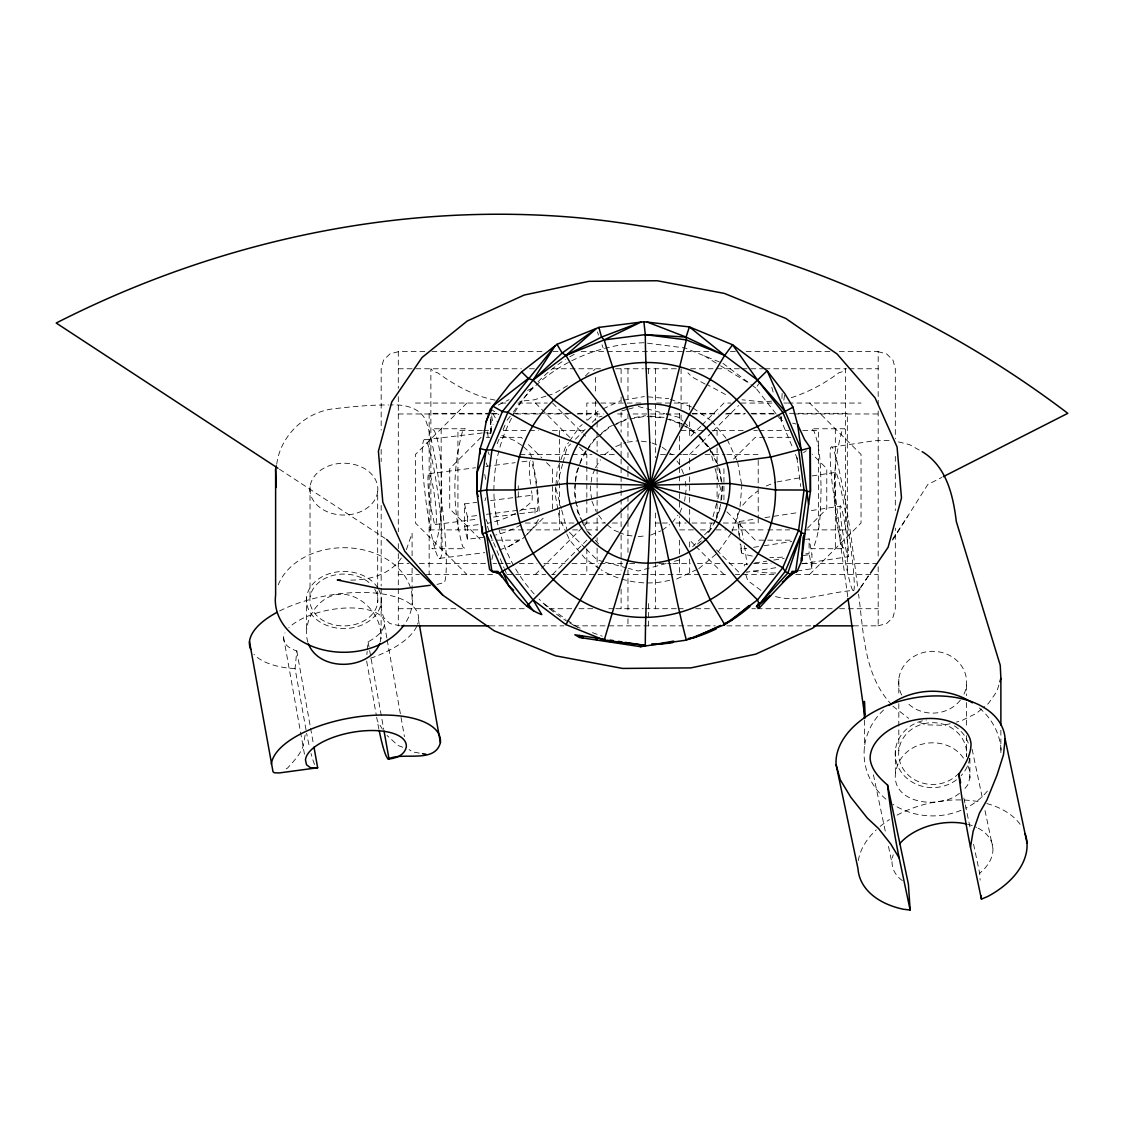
<?xml version="1.0" encoding="UTF-8"?>
<svg xmlns="http://www.w3.org/2000/svg" width="1124" height="1124" viewBox="0 0 1124 1124"><rect width="100%" height="100%" fill="white"/><g stroke="black" fill="none" stroke-linecap="round" stroke-linejoin="round"><path stroke-width="0.75" stroke-dasharray="5 3.75" d="M781.194 416.863L781.054 420.207L792.912 448.237M781.925 398.43L782.135 393.4M737.428 513.471L738.889 535.207M555.748 487.071L555.144 494.012L559.387 518.038L566.018 532.242M555.888 485.329L557.251 469.706L565.583 446.79L568.589 442.505M722.086 486.664L720.414 505.814L713.852 523.896L705.83 535.347M740.042 506.615L741.854 485.793M575.165 483.179L574.28 492.832L577.567 511.94L580.953 519.274M575.319 481.578L576.05 473.527L579.408 464.437M721.524 499.843L722.704 486.973L719.416 467.865M306.009 729.799L295.064 668.513L296.806 650.951A51.114 21.412 -10.1 0 1 284.99 632.882M366.846 654.618L367.155 651.428M367.309 649.827L368.11 641.846A51.114 21.412 -10.1 0 0 364.359 609.082A51.114 21.412 -10.1 0 0 288.84 627.796M684.6 501.163L685.204 496.499M685.415 494.953L686.23 488.743L684.797 477.869M781.517 416.878L781.054 420.207L784.369 421.05M783.835 400.214L784.763 393.555M305.124 734.998L303.368 745.367C300.375 754.64 293.828 760.906 287.702 767.931L284.92 769.589M307.878 642.366C300.979 619.155 321.956 589.454 347.442 594.821C368.293 599.148 385.335 622.541 379.8 643.574M491.876 559.569L493.014 554.568M276.715 464.254C280.368 435.957 304.421 412.775 332.521 408.911C351.124 406.733 369.824 404.879 388.567 404.963M959.432 793.319C938.231 811.205 883.38 802.578 897.57 765.275C907.869 738.299 948.895 734.871 964.111 759.136M556.858 485.456L562.59 464.057M563.04 462.414L567.002 447.605L570.613 443.994M711.253 523.292L709.483 529.882L692.623 546.742M713.009 516.717L717.421 500.264M717.871 498.62L720.512 488.743L714.344 465.715M998.871 685.008L996.847 691.513L988.46 703.427L983.036 707.881M969.9 758.447L969.9 777.949L967.708 784.931L964.041 789.666M484.922 500.686L485.933 497.693M732.005 531.385L739.732 510.099M579.97 462.919L582.766 455.332L587.416 448.743M715.342 521.438L720.934 506.278M594.891 469.087L591.898 476.323L590.255 488.743L591.491 498.058M595.495 467.64L600.497 459.786M679.809 512.741L682.802 505.505M497.173 443.727L499.126 439.105M503.06 429.818L506.446 421.809M401.352 558.024C389.578 575.46 367.014 580.757 347.049 580.068M406.396 549.65L412.087 533.169L412.087 555.944M892.611 540.18L927.764 484.57L941.771 477.447M776.01 413.772L755.918 388.117L758.728 383.776M860.689 587.36L869.372 574.238M892.512 539.267L907.939 515.944M538.494 519.555L533.099 527.648L526.496 534.799M860.731 587.431L869.526 574.533M569.587 441.072L579.577 426.797L582.246 424.549M586.152 451.623C576.429 466.601 572.72 485.989 576.724 503.468M587.149 450.19L594.16 440.158L608.899 427.794L612.06 426.319M718.419 551.575L731.401 533.015M588.358 447.422L593.95 439.498L600.16 434.342M708.64 532.383L713.304 525.779M672.18 522.674L677.898 515.228M507.121 420.207L512.361 413.52M513.401 412.185C541.628 368.475 592.826 344.155 644.094 342.736M742.697 505.224L749.202 497.89L757.646 491.062M466.867 403.052L415.444 454.461L415.444 523.025L466.867 574.434M481.058 437.334L449.726 468.666L449.726 508.821L481.058 540.152M585.421 375.992L588.554 372.859L592.601 371.58M593.528 370.639L595.397 368.77M575.432 439.175L587.473 427.134M592.292 422.315L597.111 417.496L602.057 416.175M526.032 535.333L521.213 540.152L491.539 540.152M527.24 534.125L545.323 516.057M535.417 574.434L586.826 523.025L586.826 517.883M552.558 574.434L586.826 540.152M700.673 426.305L689.658 437.334L689.658 420.193M701.896 425.083L723.94 403.052L730.881 403.052M711.689 432.431L689.658 454.461L689.658 469.888M712.925 431.209L738.623 405.497M733.579 459.028L755.272 437.334L793.684 437.334M807.482 528.111L826.772 508.821L826.772 468.666L812.301 454.194M809.631 574.434L861.04 523.025L861.04 454.461L809.631 403.052M587.585 420.067L598.249 411.103L601.41 409.628M697.47 544.142L701.488 540.77M698.735 568.702L717.421 553.008M601.396 433.302L608.857 427.106L626.461 418.985M981.674 708.991L976.25 713.459L961.076 720.891L956.412 722.086M499.562 549.945L508.821 546.475L522.674 537.834M604.319 454.813L613.016 448.139M662.233 530.303L669.693 524.585M803.576 452.705L806.259 450.752M567.48 385.715L554.273 393.484L547.655 395.592M508.821 546.475L518.838 540.855M498.255 405.062L509.074 399.666M527.62 390.421L532.256 388.117M602.998 408.897L620.364 400.79M613.648 425.575L626.321 419.659M676.634 579.015L697.161 569.432M615.699 446.579L625.829 442.392M650.67 535.094L660.8 530.893M766.175 486.004L775.377 482.308M545.997 396.112L534.434 399.793L519.681 401.282M791.254 397.685C808.212 392.276 824.665 383.453 838.771 372.859L842.817 371.58L845.613 368.77L845.613 529.882M370.4 658.186L373.084 657.371A85.691 35.884 -10.1 0 0 417.032 625.675M621.797 410.892L626.728 409.572M628.372 409.122L634.962 407.366M666.209 563.517L638.249 571.006L628.372 568.365M674.442 561.312L679.374 559.991M398.542 351.629L389.859 353.934L383.495 360.2L381.177 368.77L381.177 430.071M877.942 625.843L886.639 623.553L892.99 617.287L895.322 608.716L895.322 528.154M950.187 723.673L943.963 725.261L926.078 724.854L918.153 721.889M776.979 481.929L800.232 477.742M623.792 400.186L644.389 396.547M629.763 419.055L645.26 416.316L664.41 417.973M669.764 580.223C646.764 586.152 621.235 582.26 601.101 569.812M634.414 417.608L645.555 415.697M832.083 447.169L874.332 440.734L892.161 440.369M812.076 475.944L835.736 472.333M739.227 521.536L756.41 518.923M765.008 517.616L799.389 512.375M811.416 510.549L840.64 506.095M752.335 556.071A64.265 26.386 -10.4 0 1 741.489 552.966L741.489 549.172L746.687 548.386M753.614 547.332L762.283 546.011M764.025 545.744L791.76 541.515M805.627 539.408L809.097 538.874L811.921 554.244L811.921 568.744L796.719 571.062M805.711 553.893L809.097 553.373L809.097 538.874M747.783 564.023L744.313 564.543L744.313 567.072M754.724 562.955L766.849 561.115M773.79 560.061L784.187 558.473M803.253 555.565L811.921 554.244M775.799 567.718L746.575 572.172A25.712 1.77 81.3 0 0 746.996 571.891M801.581 563.798L848.002 556.717M852.905 590.479A59.979 4.131 81.3 0 1 835.736 497.314A59.979 4.131 81.3 0 1 844.321 506.432A59.979 4.131 81.3 0 1 852.905 590.479C826.463 592.376 799.262 604.094 772.876 595.832M627.375 442.182L638.249 440.748M638.249 536.724L646.005 535.712M425.167 439.751L482.435 432.951M429.171 473.668L475.578 467.739M485.891 466.418L515.115 462.681M522 461.809L528.87 460.924M484.303 537.132L467.401 539.295L465.982 533.577L464.563 526.397L464.563 503.875L476.702 502.33M490.57 500.559L532.172 495.234L531.469 490.865M464.563 503.875L467.401 516.773L477.798 515.438M486.467 514.328L535.01 508.132L535.712 510.212A25.712 2.754 82.7 0 0 536.963 491.357A25.712 2.754 82.7 0 0 530.584 460.714M435.185 524.529L478.15 519.035M493.619 517.054L536.598 511.575M464.563 526.397L481.465 524.234M439.189 558.431A59.979 6.407 82.7 0 0 434.735 473.302A59.979 6.407 82.7 0 0 422.596 465.561A59.979 6.407 82.7 0 0 439.189 558.431L484.823 552.601M436.983 584.424L444.416 582.485A85.55 9.147 82.7 0 0 442.168 505.477A85.55 9.147 82.7 0 0 425.111 419.013C418.325 406.832 402.982 404.261 390.197 404.991M771.542 401.113L763.351 401.942L742.065 399.793M424.886 351.629L398.303 351.629L398.303 388.314M431.897 351.629L542.597 351.629M553.078 351.629L559.429 351.629M581.178 351.629L710.045 351.629M730.389 351.629L735.658 351.629M746.181 351.629L830.889 351.629M839.319 351.629L878.181 351.629L878.181 403.909M398.303 368.77L521.325 368.77M529.516 368.77L534.434 368.77M552.587 368.77L600.539 368.77M615.685 368.77L643.392 368.77M645.106 368.77L676.578 368.77M690.6 368.77L740.407 368.77M742.065 368.77L763.351 368.77M764.994 368.77L846.625 368.77M849.041 368.77L878.181 368.77M415.444 403.052L492.565 403.052M500.798 403.052L506.278 403.052M517.841 403.052L547.374 403.052M640.863 403.052L586.826 403.052L586.826 420.193M656.542 403.052L689.658 403.052L689.658 409.909M741.081 403.052L771.921 403.052M783.92 403.052L787.348 403.052M788.149 403.052L861.04 403.052M490.387 413.337L429.157 413.337L429.157 574.434M491.848 413.337L499.14 413.337M513.134 413.337L571.301 413.337M577.848 413.337L597.111 413.337L597.111 420.334M692.117 413.337L717.871 413.337M726.61 413.337L745.338 413.337M751.113 413.337L775.602 413.337M789.596 413.337L847.327 413.337L847.327 574.434M398.303 413.969L489.53 413.969M491.286 413.969L498.311 413.969M515.846 413.969L538.649 413.969M545.674 413.969L568.477 413.969M577.244 413.969L603.56 413.969M617.596 413.969L626.251 413.969M633.107 413.969L664.158 413.969M665.914 413.969L679.95 413.969M692.229 413.969L718.545 413.969M725.556 413.969L744.861 413.969M751.872 413.969L776.431 413.969M793.98 413.969L878.181 413.969M482.421 430.478L457.932 430.478L457.932 529.882M483.573 430.478L491.848 430.478M503.313 430.478L538.41 430.478M552.404 430.478L584.382 430.478M681.088 430.478L703.554 430.478M711.984 430.478L743.329 430.478M753.825 430.478L757.323 430.478M759.079 430.478L788.823 430.478M802.817 430.478L818.567 430.478L818.567 529.882M486.299 437.334L489.797 437.334M500.264 437.334L521.213 437.334L523.629 439.737M520.019 454.461L570.571 454.461M572.313 454.461L591.969 454.461M600.539 454.461L615.966 454.461M660.519 454.461L667.586 454.461M669.328 454.461L681.523 454.461M682.802 454.461L697.217 454.461M705.085 454.461L725.092 454.461M726.849 454.461L758.208 454.461L758.208 459.056M525.245 523.025L574.055 523.025M584.508 523.025L605.681 523.025M612.397 523.025L621.108 523.025M655.39 523.025L660.617 523.025M662.359 523.025L669.328 523.025M675.946 523.025L686.23 523.025M691.991 523.025L717.084 523.025M723.35 523.025L758.208 523.025L758.208 518.431M429.157 529.882L479.892 529.882M500.882 529.882L562.126 529.882M572.622 529.882L579.619 529.882M586.616 529.882L597.111 529.882M693.368 529.882L679.374 529.882L679.374 516.647M700.378 529.882L709.118 529.882M716.114 529.882L725.837 529.882M731.865 529.882L766.076 529.882M767.818 529.882L789.61 529.882M804.489 529.882L847.327 529.882M790.186 540.152L755.272 540.152L726.343 511.237M398.303 563.517L408.841 563.517M419.364 563.517L486.032 563.517M493.043 563.517L496.555 563.517M498.311 563.517L503.566 563.517M505.322 563.517L510.591 563.517M519.358 563.517L536.907 563.517M543.918 563.517L564.965 563.517M571.99 563.517L598.305 563.517M600.061 563.517L627.965 563.517M629.679 563.517L638.249 563.517M658.889 563.517L671.168 563.517M672.925 563.517L690.473 563.517M697.484 563.517L720.287 563.517M729.069 563.517L746.603 563.517M753.628 563.517L771.162 563.517M802.747 563.517L878.181 563.517M398.303 574.434L419.364 574.434M426.361 574.434L492.565 574.434M506.994 574.434L545.674 574.434M551.631 574.434L555.13 574.434M563.096 574.434L729.167 574.434M735.363 574.434L739.69 574.434M742.795 574.434L776.431 574.434M795.792 574.434L878.181 574.434M398.303 608.716L457.96 608.716M466.727 608.716L526.369 608.716M549.186 608.716L571.99 608.716M579 608.716L594.793 608.716M608.829 608.716L614.083 608.716M615.84 608.716L643.392 608.716M645.106 608.716L676.437 608.716M678.193 608.716L683.448 608.716M695.728 608.716L711.52 608.716M718.545 608.716L739.592 608.716M751.872 608.716L755.384 608.716M757.14 608.716L832.575 608.716M839.586 608.716L846.611 608.716M848.353 608.716L878.181 608.716M400.186 625.843L389.859 623.553L383.495 617.287L381.177 608.716L381.177 587.697M489.98 625.843L563.897 625.843M573.872 625.843L715.229 625.843M726.919 625.843L813.902 625.843M853.538 625.843L878.181 625.843L878.181 566.384M295.064 668.513L288.573 668.176A85.691 35.884 -10.1 0 1 253.996 654.365M647.86 396.842L668.682 398.655M650.389 416.133L664.874 417.468M495.122 400.13C474.202 396.168 454.686 385.111 437.714 372.859L433.681 371.58L430.871 368.77L430.871 529.882M485.723 432.796L490.612 433.302M647.494 343.171L685.022 348.004L723.168 363.488L751.239 384.591M641.354 441.17L650.67 442.392M632.039 535.909L625.829 535.094L620.041 532.692M419.28 753.08L412.803 751.956L409.08 749.596M898.455 441.915L909.457 444.626L922.186 451.665M792.659 423.158L795.961 424.001M877.942 351.629L886.639 353.934L892.99 360.2L895.322 368.77L895.322 438.824M638.249 406.481L664.565 413.534M666.209 413.969L679.374 417.496L682.985 421.107M501.852 435.522L514.005 440.355L522.253 445.68M603.7 561.747L597.111 559.991L586.278 549.144M605.344 562.183L626.728 567.915M725.528 394.538L707.558 384.844M670.326 399.259L691.611 407M666.054 418.578L680.835 423.959M569.517 622.808A154.592 154.592 0 0 0 577.16 627.066L580.209 628.161M592.474 632.629L602.169 636.156M669.412 419.14L683.055 424.169M402.757 747.249L398.008 745.493L387.035 735.461M652.117 442.997L660.8 446.579M618.593 532.102L614.252 530.303L606.791 524.585M705.184 384.099L692.117 377.032L687.93 372.859M760.948 590.381L747.797 580.602L745.732 574.575M704.481 355.915L719.093 364.878M720.554 365.764L749.778 383.706M279.44 469.214L385.181 538.466M490.528 408.911L498.817 414.559M693.044 407.998L710.171 419.983M682.479 424.549L695.377 433.569M599.668 568.814L585.393 558.825L580.911 553.486M544.1 603.925L565.822 619.127M567.241 620.111L577.16 627.066M685.696 426.038L695.784 433.162M752.406 385.476L755.918 388.117M662.233 447.183L668.457 451.946M669.693 452.902L672.18 454.813M892.835 706.167L908.642 718.348M523.475 446.776L529.587 452.227L532.13 458.044M684.193 422.315L695.039 433.162M699.859 437.981L708.289 446.411M716.592 549.945L741.081 574.434M552.558 403.052L585.604 436.098M694.562 545.056L689.658 540.152L689.658 547.009M695.784 546.278L723.94 574.434M535.417 403.052L570.922 438.557M579.492 447.127L586.826 454.461L586.826 464.746M528.449 444.556L541.712 457.819M546.531 462.638L552.558 468.666L552.558 508.821M569.418 532.284L585.07 547.936M711.604 420.98L726.174 438.332M699.676 436.421L708.134 446.481M698.243 435.578L707.235 446.284M588.4 531.891L591.407 535.488M595.383 540.208L598.755 544.227M579.787 552.151L569.699 540.138L566.749 533.83M699.929 436.59L708.19 446.537M586.728 530.795L590.859 535.755M776.867 414.868L781.054 420.207L779.663 415.262M891.824 704.86C863.555 675.341 863.724 632.053 858.553 594.132M676.943 461.023L679.809 464.746M598.6 515.228L604.319 522.674M376.695 717.295L377.299 720.695L382.399 729.181M492.902 413.407L497.637 422.413M727.284 439.667L736.866 460.194M710.607 450.303L716.522 462.976M583.426 523.166L578.256 512.08L577.034 505.196M584.171 524.753L586.391 529.502M711.97 451.722L718.742 466.39M581.628 520.749L585.014 528.083M486.004 519.316L488.757 525.751M795.539 454.475L798.152 460.812M490.204 534.49L503.974 567.732M504.409 568.744L506.446 573.563M486.186 462.976L487.521 466.165M681.608 469.087L684.6 476.323M591.898 501.163L596.085 511.294M487.985 451.736L489.221 454.813M967.848 765.781L969.562 770.376L969.9 777.949M597.392 331.889L598.544 335.107M602 344.787L603.152 348.004M487.423 526.215L489.657 532.832M771.766 387.232L774.099 395.479M709.483 447.605L713.895 464.057M555.987 488.743L561.269 508.484M561.719 510.127L567.002 529.882M532.86 461.009L537.398 487.212M972.105 749.202L982.854 800.344M985.017 810.573L992.899 848.072M963.872 798.082L964.94 803.21M965.305 804.91L970.7 830.538M973.567 844.208L979.678 873.25L980.142 880.162M873.418 774.787L885.614 832.758M888.48 846.386L892.077 863.443M811.921 568.744L809.097 553.373M484.753 474.44L485.975 481.339M418.521 620.055L419.14 623.511M384.422 624.41L386.881 638.221M387.19 639.949L404.457 736.627M368.11 641.846L383.748 729.434M366.663 661.109L376.385 715.581M296.806 650.951L310.294 726.526M310.603 728.24L313.666 745.409M283.585 637.294L304.857 756.41M737.611 461.767L741.545 484.079M718.742 467.724L721.172 481.493M741.489 552.966L740.07 543.847M491.666 415.838L493.099 424.493M741.489 549.172L740.772 544.592A25.712 1.77 81.3 0 1 740.098 539.689M847.763 596.774L832.083 482.786A85.55 5.887 81.3 0 1 834.317 451.988A85.55 5.887 81.3 0 1 851.388 538.93L857.696 587.276M796.86 457.58L800.738 486.509M490.921 534.855L491.329 537.792M487.493 431.953L488.603 440.538M537.595 488.687L539.253 511.926M490.851 417.51L491.427 433.007M1000.88 730.221L1000.88 752.644M966.457 685.19L966.457 695.63M966.457 702.584L966.457 726.947M966.457 735.644L966.457 756.522A33.987 30.896 0 0 0 924.701 723.533A33.987 30.896 0 0 0 903.991 770.179A33.987 30.896 0 0 0 959.236 772.792M898.807 679.275L898.807 696.669M898.807 703.638L898.807 750.621M895.364 750.312L895.364 773.593M895.322 456.344L895.322 510.633M878.181 411.019L878.181 557.012M864.398 720.217L864.398 747.615M835.343 428.764L835.343 548.723M758.208 460.418L758.208 487.268M758.208 488.743L758.208 517.068M723.94 468.666L723.94 501.838M717.084 430.478L717.084 437.447M717.084 447.914L717.084 502.568M717.084 503.721L717.084 518.431M689.658 476.745L689.658 495.6M689.658 497.314L689.658 507.598M689.658 509.312L689.658 523.025M689.658 559.007L689.658 574.434M681.088 368.77L681.088 411.623M681.088 415.051L681.088 428.764M679.374 413.337L679.374 427.345M679.374 436.098L679.374 451.862M679.374 458.859L679.374 474.216M679.374 475.958L679.374 510.746M679.374 540.152L679.374 557.293M679.374 558.67L679.374 574.434M655.39 368.77L655.39 457.693M655.39 512.98L655.39 560.328M655.39 561.972L655.39 608.716M648.534 368.77L648.534 374.025M648.534 603.574L648.534 625.843M627.965 368.77L627.965 398.711M627.965 413.857L627.965 440.678M627.965 452.593L627.965 459.716M627.965 466.32L627.965 469.762M627.965 471.49L627.965 476.674M627.965 496.443L627.965 503.44M627.965 505.182L627.965 519.794M627.965 521.494L627.965 552.404M627.965 569.882L627.965 612.144M627.965 618.86L627.965 625.843M621.108 368.77L621.108 384.844M621.108 396.983L621.108 403.909M621.108 412.199L621.108 432.164M621.108 442.378L621.108 457.693M621.108 459.056L621.108 488.743M621.108 490.471L621.108 511.561M621.108 512.98L621.108 526.594M621.108 535.108L621.108 570.261M621.108 589.173L621.108 608.716M597.111 422.034L597.111 430.731M597.111 432.473L597.111 451.862M597.111 458.564L597.111 467.612M597.111 468.989L597.111 481.62M597.111 482.913L597.111 530.654M597.111 537.665L597.111 541.164M597.111 548.175L597.111 567.578M595.397 377.341L595.397 394.482M595.397 401.338L595.397 420.193M586.826 466.46L586.826 497.314M586.826 499.028L586.826 516.169M586.826 548.723L586.826 574.434M559.415 430.478L559.415 437.447M559.415 439.189L559.415 508.947M559.415 510.141L559.415 529.882M535.01 508.132L535.01 514.019M532.172 495.234L532.172 501.135A64.265 40.998 -12.4 0 1 519.513 511.055M518.276 485.779L518.276 488.743M518.276 491.694L518.276 497.609M467.401 516.773L467.401 539.295M441.156 428.764L441.156 548.723M412.087 568.21L412.087 604.993M398.303 396.66L398.303 531.708M398.303 543.623L398.303 548.723M398.303 553.654L398.303 625.843M381.177 449.333L381.177 461.599M381.177 505.378L381.177 585.941M381.12 602.717L381.12 638.896M377.678 491.624A33.987 25.922 0 0 1 324.133 510.24A33.987 25.922 0 0 1 329.753 465.561A33.987 25.922 0 0 1 377.678 491.624L377.678 602.464M310.027 486.664L310.027 597.518M306.585 597.266L306.585 630.072M969.717 758.293A37.443 34.043 0 0 1 961.118 775.672M956.454 779.831A37.443 34.043 0 0 1 898.568 767.692A37.443 34.043 0 0 1 926.457 719.992M954.374 725.851A37.443 34.043 0 0 1 968.888 745.043M858.329 860.619A85.691 54.149 -11.9 0 1 876.228 829.877M880.134 826.435A85.691 54.149 -11.9 0 1 889.562 819.536M897.05 815.125A85.691 54.149 -11.9 0 1 960.823 799.937M964.378 800.049A85.691 54.149 -11.9 0 1 981.575 802.255M986.802 803.534A85.691 54.149 -11.9 0 1 1021.561 826.463M901.715 695.039A33.987 30.896 0 0 1 933.215 651.33A33.987 30.896 0 0 1 963.057 696.009M960.303 700.168A33.987 30.896 0 0 1 906.422 701.882M978.175 828.191A51.114 32.301 -11.9 0 1 979.678 873.25M902.431 880.64A51.114 32.301 -11.9 0 1 893.229 854.788M967.441 824.215A51.114 32.301 -11.9 0 1 976.587 827.404M739.901 538.115A25.712 1.77 81.3 0 1 739.086 521.452A25.712 1.77 81.3 0 1 743.456 539.253M744.524 545.786A25.712 1.77 81.3 0 1 746.898 564.866M987.406 791.057A68.55 62.326 0 0 1 965.867 808.086M961.076 810.292A68.55 62.326 0 0 1 892.835 804.32M885.895 799.164A68.55 62.326 0 0 1 886.33 707.614M979.383 707.98A68.55 62.326 0 0 1 1001.189 753.024M782.43 557.111A64.265 26.386 -10.4 0 1 769.828 557.63M775.743 572.987A64.265 26.386 -10.4 0 1 750.776 570.458M279.595 610.992A85.691 35.884 -10.1 0 1 375.585 593.107A85.691 35.884 -10.1 0 1 417.58 624.241M378.676 589.51A37.443 28.55 0 0 1 338.984 628.302A37.443 28.55 0 0 1 313.751 583.019A37.443 28.55 0 0 1 377.917 588.147M378.914 729.265A68.55 7.32 82.7 0 1 377.299 720.695M314.594 764.503A68.55 7.32 82.7 0 1 311.039 753.487M308.931 744.664A68.55 7.32 82.7 0 1 306.641 733.298M374.77 589.243A33.987 25.922 0 0 1 343.565 625.913A33.987 25.922 0 0 1 313.175 588.836A33.987 25.922 0 0 1 370.077 583.497M530.584 484.219A25.712 2.754 82.7 0 1 529.91 461.079M411.468 591.35A68.55 52.28 0 0 1 404.851 623.848M278.218 584.916A68.55 52.28 0 0 1 346.206 547.739A68.55 52.28 0 0 1 410.696 588.386M515.495 513.387A64.265 40.998 -12.4 0 1 492.832 522.112M491.23 522.491A64.265 40.998 -12.4 0 1 487.985 523.18M521.03 524.739A64.265 40.998 -12.4 0 1 495.656 535.01M567.999 621.895A154.592 154.592 0 0 1 539.042 599.092M534.181 593.978A154.592 154.592 0 0 1 513.837 413.969M514.708 412.438A154.592 154.592 0 0 1 534.476 385.504M538.073 381.696A154.592 154.592 0 0 1 565.372 359.554M569.84 356.8A154.592 154.592 0 0 1 574.434 354.2M441.746 488.743C440.973 508.09 441.732 528.406 434.44 546.686L431.883 548.723L465.238 548.723L462.681 546.686C452.269 509.579 452.269 467.907 462.681 430.801L465.238 428.764L431.883 428.764L434.44 430.801C441.732 449.08 440.973 469.396 441.746 488.743M821.11 488.743C820.351 508.09 821.096 528.406 813.804 546.686L811.261 548.723L844.602 548.723L842.059 546.686C831.648 509.579 831.648 467.907 842.059 430.801L844.602 428.764L811.261 428.764L813.804 430.801C821.096 449.08 820.351 469.396 821.11 488.743M434.3 523.166L430.056 503.833A25.712 2.754 82.7 0 1 428.918 473.597A25.712 2.754 82.7 0 1 435.424 503.215A25.712 2.754 82.7 0 1 434.3 523.166M846.442 552.207L842.199 529.151A25.712 1.77 81.3 0 1 841.061 506.868A25.712 1.77 81.3 0 1 847.566 542.189A25.712 1.77 81.3 0 1 846.442 552.207M490.921 433.246L490.668 417.608L490.795 433.302"/><path stroke-width="1.5" d="M502.484 577.005L498.901 573.395L491.891 571.371L489.628 569.559L484.444 537.244L482.463 533.816L476.759 491.497L477.012 472.544L480.173 448.574L483.053 439.428L486.144 421.655L490.528 408.911L509.79 384.338L521.62 371.889L556.998 344.309L598.881 327.393L643.897 321.731L689.405 326.915L732.609 344.801L767.13 370.737L784.763 393.555L792.982 407.169L797.619 424.422L808.592 504.395L801.496 561.185L797.183 571.371L791.17 573.9M759.037 603.209L756.536 606.468L758.981 608.295L759.248 604.543L757.534 599.907L737.555 580.223L706.139 539.871L590.971 427.12L553.163 399.694L533.057 380.123L528.322 378.451L521.62 371.889M970.49 847.159A68.55 4.721 81.3 0 1 959.545 780.393L958.828 774.169C964.828 765.065 970.925 755.342 971.024 744.088A51.114 32.301 -11.9 0 0 918.42 719.346A51.114 32.301 -11.9 0 0 870.187 759.445C871.69 770.235 879.628 778.23 887.539 785.03L908.389 884.11L910.131 910.004L903.401 909.26A85.691 54.149 -11.9 0 1 857.977 868.627L836.087 764.643A85.691 54.149 -11.9 0 1 916.945 697.428A85.691 54.149 -11.9 0 1 1005.123 738.904L1003.479 754.78L997.114 774.843L986.928 799.965L979.468 813.074L973.117 831.367L970.49 847.159L981.435 899.144L987.912 896.39A85.691 54.149 -11.9 0 0 1025.074 833.629M478.15 496.443L476.759 491.497L477.012 472.544L502.372 411.567L554.975 346.08L533.057 380.123L507.837 412.311L491.975 449.797L486.566 490.022L491.975 530.247L507.837 567.718L533.057 599.907L541.796 614.589C521.634 607.62 510.633 587.093 497.918 571.371L491.891 571.371L480.496 491.497L486.06 450.12L491.975 449.797L519.414 456.92L569.882 462.863L650.248 485.161L727.214 504.128L771.303 522.997L798.616 530.247L801.51 532.874L804.644 533.703L803.154 537.244L801.496 561.185L801.257 557.701M476.759 491.497L486.566 490.022L514.975 489.966L567.114 483.503L650.248 485.161L729.982 483.503L775.743 489.966L804.025 490.022L807.074 491.497L795.68 571.371L782.374 582.176M808.592 504.395L810.418 491.497L810.292 447.816L804.517 439.428L797.619 424.422M625.113 642.38L645.752 645.499L640.427 646.665L579.577 637.463L579.872 635.538M582.429 635.917L582.148 637.856L579.661 635.496M597.097 638.137L596.802 640.062L595.481 637.898M403.909 625.197A68.55 52.28 0 0 1 323.628 649.953A68.55 52.28 0 0 1 275.619 594.989L275.619 469.087L276.349 465.87M533.057 599.907L565.934 624.607L604.22 640.132L650.248 485.161L686.385 339.898L686.047 337.074L689.405 326.915L724.657 355.423L757.534 380.123L785.198 411.567L801.51 450.12L810.292 447.816L810.418 491.497L807.074 491.497M379.8 643.574C368.503 670.592 319.216 671.773 308.355 643.785M999.868 681.762L1000.88 678.503L1000.248 665.296L956.313 521.536C953.138 495.319 946.563 466.418 922.186 451.665M419.449 625.239L440.397 742.627C434.89 764.053 402.813 751.506 388.244 759.023A68.55 7.32 82.7 0 1 379.252 730.895M486.144 421.655L492.719 406.101L528.322 378.451M565.934 624.607L607.831 552.544L650.248 485.161L689.265 414.447L724.657 355.423L732.609 344.801L757.534 380.123L782.768 412.311L798.616 449.797L804.025 490.022L798.616 530.247L782.768 567.718L757.534 599.907L724.657 624.607L686.385 640.132L640.427 646.665M859.762 588.864L857.809 591.73L812.652 628.176L755.735 654.14L690.923 667.881L622.64 668.443L555.537 655.798L494.181 630.803L442.772 595.158L386.656 539.422M870.51 573.1L888.101 547.318L901.49 497.946L897.064 446.973L875.104 397.896L837.127 354.032L785.704 318.401L724.348 293.406L657.245 280.747L588.962 281.323L524.149 295.05L467.233 321.028L422.076 357.46L391.784 401.872L378.395 451.258L382.82 502.217L404.781 551.308L442.772 595.158M759.529 602.661L756.536 606.468L759.079 604.529M759.248 604.543L785.198 571.428L801.51 532.874L787.91 572.973L759.248 604.543L770.516 595.79L790.692 574.533L795.68 571.371L791.17 573.423M756.916 605.92L758.869 603.462M758.981 608.295L770.516 595.79L765.43 599.668M785.564 578.874L790.692 574.533L792.069 571.371L797.183 571.371L792.35 572.509M749.16 605.527L731.612 620.251L723.73 623.932M786.659 577.736L790.692 574.533L785.198 571.428L782.768 567.718L758.279 553.795L719.079 523.362L578.017 443.629L532.439 426.137L507.837 412.311L502.372 411.567L492.719 406.101M498.901 573.395L502.512 577.034L498.901 573.395L532.439 553.795L578.017 523.362L650.248 485.161L719.079 443.629L758.279 426.137L792.982 407.169M313.975 747.137L317.656 767.748L279.342 772.933L274.397 772.806L273.02 771.766L249.486 641.649M388.244 759.023C395.634 758.517 404.64 755.244 406.298 746.982A51.114 21.412 -10.1 0 0 358.078 731.443A51.114 21.412 -10.1 0 0 305.475 759.866L306.515 764.77L310.772 767.973L317.656 767.748M943.331 476.646L1067.8 413.323C925.263 305.152 754.148 233.961 575.446 217.522C396.66 202.053 215.639 241.815 56.2 323.038L277.965 468.258M724.657 624.607L710.551 600.511L689.265 552.544L650.248 485.161L607.831 414.447L580.167 379.406L565.934 355.423L604.22 339.898L640.877 322.124L601.523 337.074L565.934 355.423L533.057 380.123L562.141 353.048L596.24 328.658L565.934 355.423L562.141 353.048L556.998 344.309M720.568 625.408L695.039 637.322L688.197 638.53M482.28 526.917L482.463 533.816L491.975 530.247L519.414 522.997L569.882 504.128L650.248 485.161L727.214 462.863L771.303 456.92L798.616 449.797L801.51 450.12M673.697 641.101L655.306 644.347L651.808 644.052M598.881 327.393L601.523 337.074L604.22 339.898L645.302 334.615L686.047 337.074L724.657 355.423L686.385 339.898L645.302 334.615L643.897 321.731M430.225 585.295L399.793 589.173L382.019 589.102L337.298 579.984L340.544 580.012M401.605 625.843L488.968 625.843M813.748 625.843L853.032 625.843M604.22 640.132L645.302 645.429C645.331 591.969 650.894 538.677 650.248 485.161C651.302 434.848 645.513 384.829 645.302 334.615M605.218 639.373L574.842 634.779L579.577 637.463M609.981 640.09L613.339 640.596M618.383 641.354L621.755 641.874M422.526 753.628L425.841 754.218M529.446 606.735L526.636 606.201C567.929 565.892 605.976 522.421 650.248 485.161C686.216 443.868 728.282 409.066 767.13 370.737L785.198 411.567M491.891 571.371L500.349 573.479M486.06 450.12L480.173 448.574L480.313 453.815M647.241 322.054L686.047 337.074M607.803 640.244L611.358 642.268M513.626 590.198L508.666 585.632L486.06 532.874M533.703 611.175L502.372 571.428M581.839 635.833L583.356 638.039M910.131 910.004L899.186 858.019L890.7 843.927L878.476 828.458L867.405 818.174L850.727 797.141L840.204 779.649L836.087 764.643M604.22 339.898C618.144 388.778 639.317 435.241 650.248 485.161C666.532 535.895 672.545 588.892 686.385 640.132M1005.123 738.904L1026.999 842.888M958.828 774.169L960.627 782.711M384.057 731.148L388.96 758.63M848.002 598.502L865.03 717.899M887.539 785.03L888.255 791.254A68.55 4.721 81.3 0 0 899.186 858.019M981.196 895.702L981.435 899.144M864.904 714.597L864.398 701.39L864.398 718.503M490.528 408.911L490.654 412.353M275.619 469.087L276.237 487.479M1000.88 678.503L1000.88 725.05M899.593 843.843A51.114 32.301 -11.9 0 1 965.797 823.836M889.028 705.479A68.55 62.326 0 0 1 972.443 702.823M271.376 764.222A85.691 35.884 -10.1 0 1 359.554 716.564A85.691 35.884 -10.1 0 1 440.397 742.627M250.708 649.377A85.691 35.884 -10.1 0 1 276.841 612.425M749.933 606.567A154.592 154.592 0 0 1 724.109 624.747M716.283 628.85A154.592 154.592 0 0 1 688.324 639.289M672.784 642.577A154.592 154.592 0 0 1 651.808 644.459M519.414 456.92C501.135 524.557 544.423 595.608 611.611 613.268C678.671 630.929 752.715 590.395 771.303 522.997C789.568 455.375 746.28 384.324 679.107 366.649C612.032 348.988 537.989 389.522 519.414 456.92M569.882 462.863C558.221 504.451 585.899 550.043 627.473 560.511C669.061 571.694 715.862 546.011 727.214 504.128C738.875 462.54 711.197 416.948 669.623 406.481C628.035 395.297 581.234 420.98 569.882 462.863"/></g></svg>
